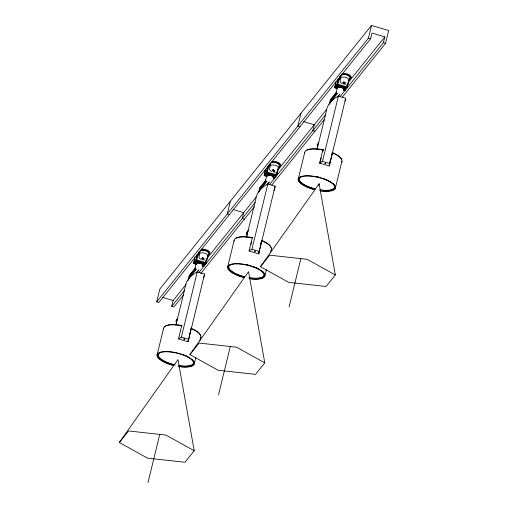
<?xml version="1.0" encoding="UTF-8"?>
<svg xmlns="http://www.w3.org/2000/svg" width="508" height="508" viewBox="0 0 508 508"><rect width="100%" height="100%" fill="white"/><g stroke="black" fill="none" stroke-linecap="round" stroke-linejoin="round"><path stroke-width="0.76" d="M196.393 264.465L193.631 263.341L196.075 260.61L197.485 254.095M266.954 176.574L264.198 175.451L266.637 172.72L268.046 166.205M336.804 88.468L334.759 87.56L337.204 84.83L338.614 78.315M194.139 263.754L194.234 263.182M202.838 265.773L202.749 266.344L203.587 266.344L206.146 263.125L207.899 255.956M264.706 175.863L264.795 175.292M273.399 177.883L273.31 178.454L274.149 178.454L276.714 175.235L278.46 168.065M335.267 87.973L335.356 87.401M343.967 89.992L343.878 90.564L344.71 90.564L347.275 87.338L349.021 80.175M178.499 338.868L181.369 337.115L197.269 271.894L204.553 274.091L188.138 341.776L178.499 338.868L181.826 325.234L181.369 325.533M246.482 237.312L255.835 198.946A131.947 44.698 13.7 0 1 267.843 184.01L275.12 186.201L258.699 253.879L249.066 250.977L252.387 237.344L252.73 237.407M317.049 149.422L326.396 111.055A131.947 44.698 13.7 0 1 338.411 96.12L345.681 98.311L329.26 165.989L319.627 163.087L322.955 149.454L323.291 149.517L322.739 151.79M340.182 96.533L383.413 42.685L384.829 36.894L371.97 33.02L370.561 38.811L158.864 302.482L156.724 301.835L159.836 289.071L371.526 25.4L388.671 30.569L385.559 43.332L342.329 97.18M157.074 355.003L163.576 328.327M183.807 294.627L173.869 307.003L171.723 306.356L173.139 300.571L186.055 284.474M175.92 325.203L185.274 286.836A131.947 44.698 13.7 0 1 197.282 271.901M187.909 280.962L189.205 275.634L195.389 267.932M188.862 278.822L189.23 277.305L195.669 269.278M194.913 256.87L193.631 263.341M193.713 263.55L194.678 258.591M196.863 254.94L195.758 260.693M197.917 254.991L198.222 253.74M198.749 252.063L196.596 260.693L196.075 260.61M194.97 268.262L196.075 263.728M199.612 253.314L200.222 250.806C202.99 249.746 206.985 250.425 208.744 252.933L208.134 255.88L208.134 255.441C206.375 252.933 202.381 252.247 199.612 253.314L197.764 255.619M199.65 254.216L198.907 257.277L199.809 258.604L201.155 259.353M202.044 258.496L202.209 257.893L202.978 257.886L203.771 258.851L202.006 258.401L203.333 258.394M202.133 258.591L202.349 257.854M202.279 258.686L202.209 257.893M202.438 258.21L202.527 257.842M202.47 258.775L202.374 258.318M202.654 258.223L202.743 257.854M147.999 482.6L159.804 434.162M202.686 258.851L202.559 258.407M202.882 258.261L202.978 257.886M202.921 258.915L203.854 258.312L203.689 258.909M203.117 258.318L203.206 257.95M203.149 258.947L203.244 258.578M203.365 258.959L203.454 258.591M203.549 258.947L203.759 258.21M203.771 258.851L203.886 258.401M206.134 259.677L205.207 263.284L205.708 263.696L207.785 255.664M187.846 341.649L188.398 339.376M189.319 335.585L189.878 333.311M188.138 341.776L191.167 328.009M207.645 256.203L209.728 253.606L209.906 252.317C208.14 249.523 204.203 249.028 201.149 249.193M230.397 201.181L227.286 213.944L229.432 214.592M194.304 363.633L195.79 357.537M199.879 340.766L200.812 336.95M227.635 267.113L234.144 240.43M258.655 192.31L259.772 187.744L265.957 180.042M259.239 191.687L259.791 189.414L266.236 181.388M265.303 169.697L264.198 175.451M264.274 175.66L265.417 169.983M267.43 167.049L266.325 172.803M268.484 167.1L268.942 165.221L270.326 163.493M269.31 164.173L267.164 172.803L266.637 172.72M265.538 180.372L266.643 175.838M270.18 165.424L270.789 162.916C273.558 161.855 277.546 162.535 279.305 165.043L278.702 167.989L278.695 167.551C276.936 165.043 272.948 164.357 270.18 165.424L268.326 167.723M251.066 244.227L251.625 241.954M270.218 166.326L269.469 169.386L270.37 170.713L271.723 171.463M249.066 250.977L251.93 249.225L267.83 184.004M272.606 170.605L272.771 170.002L273.539 169.996L274.339 170.961L272.567 170.51L273.901 170.504M272.701 170.701L272.91 169.964M272.847 170.796L272.771 170.002M273.006 170.32L273.094 169.951M273.031 170.885L272.936 170.428M273.215 170.332L273.31 169.964M218.561 394.71L230.372 346.265M273.253 170.961L273.126 170.517M273.45 170.371L273.539 169.996M273.482 171.025L274.415 170.415L274.339 170.961M273.679 170.428L273.774 170.059M273.717 171.056L273.806 170.688M273.926 171.069L274.022 170.701M274.11 171.056L274.326 170.32M274.25 171.018L274.339 170.65M276.695 171.787L275.768 175.393L276.276 175.806L278.346 167.773M258.407 253.759L258.959 251.485M260.807 243.91L261.55 240.875M258.699 253.879L261.734 240.119M278.206 168.313L280.289 165.716L280.467 164.427C278.968 161.881 275.526 161.392 272.815 161.227M300.965 113.29L297.853 126.054L299.993 126.702M264.871 275.742L266.357 269.646M270.447 252.876L271.374 249.06M298.202 179.222L304.705 152.54M329.222 104.419L330.333 99.854L336.518 92.151M329.8 103.797L330.359 101.524L336.798 93.497M335.864 81.801L334.759 87.56M334.842 87.77L335.978 82.093M337.991 79.159L336.887 84.912M339.046 79.21L339.503 77.33L340.887 75.603M339.877 76.283L337.725 84.912L337.204 84.83M336.099 92.481L337.204 87.948M319.97 163.151L321.266 157.848M340.741 77.534L341.351 75.025C344.119 73.958 348.113 74.644 349.872 77.153L349.263 80.099L349.263 79.661C347.497 77.153 343.51 76.467 340.741 77.534L338.893 79.832M340.779 78.435L340.036 81.496L340.931 82.823L342.284 83.572M319.627 163.087L322.497 161.334L338.398 96.114M343.167 82.709C349.288 83.712 339.014 82.48 344.741 82.334M343.262 82.81L343.338 82.112M344.9 83.064C345.726 82.169 343.014 83.382 343.471 82.074M343.408 82.906L343.497 82.537M343.567 82.429L343.656 82.061M343.599 82.994L343.687 82.626M343.783 82.442L343.872 82.074M289.122 306.819L300.933 258.375M318.738 185.331L319.113 183.794L335.337 274.961L326.085 286.48L288.646 282.353L260.458 266.706L319.113 183.794M343.814 83.071L343.903 82.702M344.011 82.48L344.1 82.106M344.049 83.134L344.138 82.76M344.246 82.537L344.335 82.169M344.278 83.166L344.367 82.798M344.462 82.614L344.551 82.245M344.494 83.179L344.583 82.81M344.678 83.166L344.767 82.798M344.811 83.128L344.888 82.429M347.262 83.896L346.335 87.503L346.837 87.916L348.913 79.883M329.527 163.595L330.632 159.048M331.559 155.257L332.111 152.984M329.26 165.989L332.588 152.356L332.48 152.756M348.774 80.423L350.857 77.826L351.034 76.537C349.529 73.99 346.088 73.501 343.383 73.336M156.724 301.835L368.414 38.163L371.526 25.4M335.432 187.852L341.935 161.169M191.351 328.543L191.459 328.136M261.912 240.652L262.02 240.246M184.734 339.287L184.106 338.919M324.974 163.366L325.253 163.163M189.674 277.539L189.503 277.997L189.23 277.305L189.674 277.539L196.469 269.081M260.242 189.649L260.071 190.106L259.791 189.414L260.242 189.649L267.03 181.191M330.803 101.759L330.632 102.216L330.359 101.524L330.803 101.759L337.598 93.301M203.27 266.427L204.026 265.773L203.587 266.344M273.837 178.537L274.587 177.876L274.149 178.454M344.399 90.646L345.148 89.986L344.71 90.564M205.632 263.487L206.038 262.833L205.435 262.541L196.088 259.836L193.631 262.896M276.193 175.597L276.6 174.942L275.996 174.65L266.649 171.939L264.192 175.006M346.761 87.706L347.167 87.052L346.564 86.76L337.21 84.049L334.753 87.109M119.329 442.487L177.984 359.575L194.208 450.742L184.956 462.261L147.517 458.133L119.329 442.487L128.581 430.962L166.021 435.089L194.208 450.742M189.89 354.597L248.552 271.685L264.77 362.852L255.524 374.371L218.084 370.243L189.89 354.597L199.142 343.071L236.582 347.199L264.77 362.852M198.374 253.111L199.765 251.384M194.24 263.817L196.367 261.169L204.972 263.766L202.844 266.414M264.801 175.927L266.929 173.279L275.539 175.876L273.412 178.518M335.369 88.036L337.49 85.388L346.1 87.979L343.973 90.627M190.125 274.803L195.358 268.281M260.687 186.912L265.919 180.391M331.254 99.022L336.486 92.5M350.202 78.124L351.034 77.083M206.927 258.477L256.121 197.206M277.489 170.586L326.688 109.315M348.056 82.696L384.829 36.894M196.323 272.79L198.749 269.767M266.891 184.899L269.316 181.877M337.452 97.009L339.877 93.986M197.18 272.034L198.666 270.18M267.741 184.144L269.227 182.289M337.814 96.869L339.795 94.399M171.723 306.356L184.645 290.265M199.053 272.313L255.206 202.374M269.621 184.423L325.774 114.484M200.704 273.583L254.368 206.737M271.761 185.071L324.434 119.463M260.458 266.706L269.71 255.181L307.149 259.309L335.337 274.961M322.497 149.752L322.955 149.454M251.936 237.642L252.387 237.344M330.333 99.854L330.778 99.612M259.772 187.744L260.21 187.503M325.742 163.563L325.628 163.259M255.181 251.454L255.06 251.149M183.909 338.95L184.556 339.382M325.793 163.589L325.399 163.544M254.571 251.047L254.711 251.403M342.094 74.149C345.148 73.984 349.085 74.486 350.85 77.273L350.857 77.826M271.532 162.039C274.58 161.874 278.524 162.376 280.289 165.17L280.289 165.716M200.965 249.93C204.019 249.771 207.963 250.266 209.721 253.06L209.728 253.606M345.897 84.315L343.16 83.883M275.336 172.206L273.539 172.015M204.775 260.096L202.038 259.664M184.125 338.95L183.794 339.096M325.234 163.138L325.66 163.246M254.819 251.079L254.489 251.308M325.399 163.57L324.999 163.43M254.692 251.422L255.245 251.25M368.414 38.163L370.561 38.811M383.413 42.685L385.559 43.332M337.725 84.912L346.335 87.503M303.676 121.596L314.262 124.784L312.852 130.575L314.998 131.223M322.497 161.334L329.781 163.525M267.164 172.803L275.768 175.393M233.109 209.486L243.7 212.681L242.291 218.465L244.431 219.113M251.93 249.225L259.22 251.416M196.596 260.693L205.207 263.284M162.547 297.377L173.139 300.571M181.369 337.115L188.652 339.312M345.669 98.304A131.947 44.698 13.7 0 1 345.04 101.175M314.731 189.509A18.599 6.299 13.7 0 1 301.282 176.873A18.599 6.299 13.7 0 1 331.762 183.083A18.599 6.299 13.7 0 1 319.976 190.576M334.702 185.496A18.599 6.299 13.7 0 1 320.11 190.043M314.865 188.976A18.599 6.299 13.7 0 1 299.091 178.048M333.216 183.636A18.599 6.299 13.7 0 1 334.093 184.575M332.784 183.623A18.104 6.134 13.7 0 1 320.021 189.859M314.916 188.817A18.104 6.134 13.7 0 1 301.962 176.466M306.483 175.692A18.104 6.134 13.7 0 1 308.35 175.666M316.789 176.676A18.104 6.134 13.7 0 1 318.98 177.19M323.228 178.467A18.104 6.134 13.7 0 1 325.222 179.222M325.863 179.483A18.104 6.134 13.7 0 1 328.816 180.892M329.349 181.185A18.104 6.134 13.7 0 1 330.352 181.781M330.816 182.086A18.104 6.134 13.7 0 1 331.68 182.696M314.662 189.713A19.221 6.509 13.7 0 1 300.761 176.651A19.221 6.509 13.7 0 1 332.264 183.064A19.221 6.509 13.7 0 1 320.084 190.817M304.641 153.372A19.221 6.509 13.7 0 1 323.151 150.139M332.111 152.838A19.221 6.509 13.7 0 1 341.77 161.982M306.184 150.635A18.574 6.293 13.7 0 1 323.298 149.771M332.613 152.654A18.574 6.293 13.7 0 1 341.522 159.633M337.693 88.659A3.531 1.194 13.7 0 1 337.623 87.427M338.15 87.281A3.531 1.194 13.7 0 1 338.842 87.23A3.448 1.168 13.7 0 1 343.491 88.627A3.531 1.194 13.7 0 1 343.554 89.859M337.42 88.659A3.861 1.308 13.7 0 1 338.722 87.097A3.861 1.308 13.7 0 1 343.891 88.665M343.757 88.627A3.861 1.308 13.7 0 1 343.827 89.973M337.204 87.56A3.861 1.308 13.7 0 1 338.849 86.398M338.715 86.36A3.861 1.308 13.7 0 1 343.281 87.503A3.861 1.308 13.7 0 1 343.999 89.275M317.684 147.403A3.537 3.283 38.8 0 1 318.789 142.869M318.389 143.459A3.537 3.283 38.8 0 1 318.7 142.665M317.589 146.609A3.15 2.927 38.8 0 1 318.287 143.751M275.101 186.195A131.947 44.698 13.7 0 1 273.952 190.449M244.17 277.4A18.599 6.299 13.7 0 1 230.721 264.763A18.599 6.299 13.7 0 1 261.201 270.974A18.599 6.299 13.7 0 1 249.415 278.473M264.141 273.387A18.599 6.299 13.7 0 1 248.799 277.819M244.297 276.866A18.599 6.299 13.7 0 1 228.53 265.938M262.655 271.526A18.599 6.299 13.7 0 1 263.531 272.466M262.223 271.513A18.104 6.134 13.7 0 1 249.46 277.749M244.354 276.708A18.104 6.134 13.7 0 1 231.4 264.357M236.525 263.563A18.104 6.134 13.7 0 1 237.782 263.557M246.221 264.566A18.104 6.134 13.7 0 1 248.412 265.081M252.66 266.363A18.104 6.134 13.7 0 1 254.66 267.113M255.302 267.373A18.104 6.134 13.7 0 1 258.248 268.783M258.782 269.075A18.104 6.134 13.7 0 1 259.785 269.672M244.1 277.603A19.221 6.509 13.7 0 1 230.2 264.541A19.221 6.509 13.7 0 1 261.696 270.954A19.221 6.509 13.7 0 1 249.517 278.708M234.074 241.262A19.221 6.509 13.7 0 1 252.584 238.03M261.544 240.729A19.221 6.509 13.7 0 1 271.209 249.873M235.617 238.525A18.574 6.293 13.7 0 1 252.736 237.668M262.052 240.544A18.574 6.293 13.7 0 1 270.954 247.523M267.132 176.549A3.531 1.194 13.7 0 1 268.275 175.12A3.448 1.168 13.7 0 1 272.923 176.517A3.531 1.194 13.7 0 1 272.986 177.749M266.859 176.549A3.861 1.308 13.7 0 1 268.11 174.987M267.976 174.949A3.861 1.308 13.7 0 1 272.548 176.092A3.861 1.308 13.7 0 1 273.266 177.864M266.643 175.451A3.861 1.308 13.7 0 1 268.281 174.288A3.766 1.276 13.7 0 1 273.368 175.819A3.861 1.308 13.7 0 1 273.437 177.165M247.733 232.213A3.537 3.283 38.8 0 1 248.139 230.556M247.123 235.293A3.537 3.283 38.8 0 1 248.228 230.759M247.028 234.499A3.15 2.927 38.8 0 1 247.263 232.245M204.54 274.085A131.947 44.698 13.7 0 1 203.384 278.346M173.603 365.29A18.599 6.299 13.7 0 1 160.153 352.654A18.599 6.299 13.7 0 1 190.633 358.864A18.599 6.299 13.7 0 1 178.848 366.363M193.929 362.985A18.599 6.299 13.7 0 1 178.238 365.709M173.736 364.757A18.599 6.299 13.7 0 1 157.969 353.828M193.573 361.277A18.599 6.299 13.7 0 1 193.897 362.153M191.656 359.404A18.104 6.134 13.7 0 1 178.899 365.639M175.247 364.954A18.104 6.134 13.7 0 1 160.255 358.413A18.104 6.134 13.7 0 1 160.839 352.247M165.964 351.453A18.104 6.134 13.7 0 1 167.221 351.447M182.099 354.254A18.104 6.134 13.7 0 1 184.099 355.003M185.966 355.816A18.104 6.134 13.7 0 1 187.687 356.673M188.22 356.965A18.104 6.134 13.7 0 1 189.224 357.562M173.533 365.493A19.221 6.509 13.7 0 1 159.639 352.431A19.221 6.509 13.7 0 1 191.135 358.845A19.221 6.509 13.7 0 1 178.956 366.598M163.512 329.152A19.221 6.509 13.7 0 1 182.023 325.92M190.983 328.625A19.221 6.509 13.7 0 1 200.647 337.763M164.509 327.095A18.574 6.293 13.7 0 1 181.426 325.406M191.484 328.435A18.574 6.293 13.7 0 1 200.393 335.413M196.209 264.071A3.531 1.194 13.7 0 1 197.714 263.011M197.714 263.011A3.448 1.168 13.7 0 1 202.362 264.408A3.531 1.194 13.7 0 1 202.425 265.64M196.298 264.439A3.861 1.308 13.7 0 1 197.593 262.877A3.861 1.308 13.7 0 1 202.762 264.446M202.629 264.408A3.861 1.308 13.7 0 1 202.698 265.754M196.463 263.741A3.861 1.308 13.7 0 1 197.72 262.179A3.766 1.276 13.7 0 1 202.8 263.709A3.861 1.308 13.7 0 1 202.87 265.055M177.171 320.103A3.537 3.283 38.8 0 1 177.571 318.446M176.555 323.183A3.537 3.283 38.8 0 1 177.66 318.649M176.466 322.389A3.15 2.927 38.8 0 1 177.159 319.532M189.649 275.393L189.478 275.85L189.205 275.634L189.649 275.393"/></g></svg>
